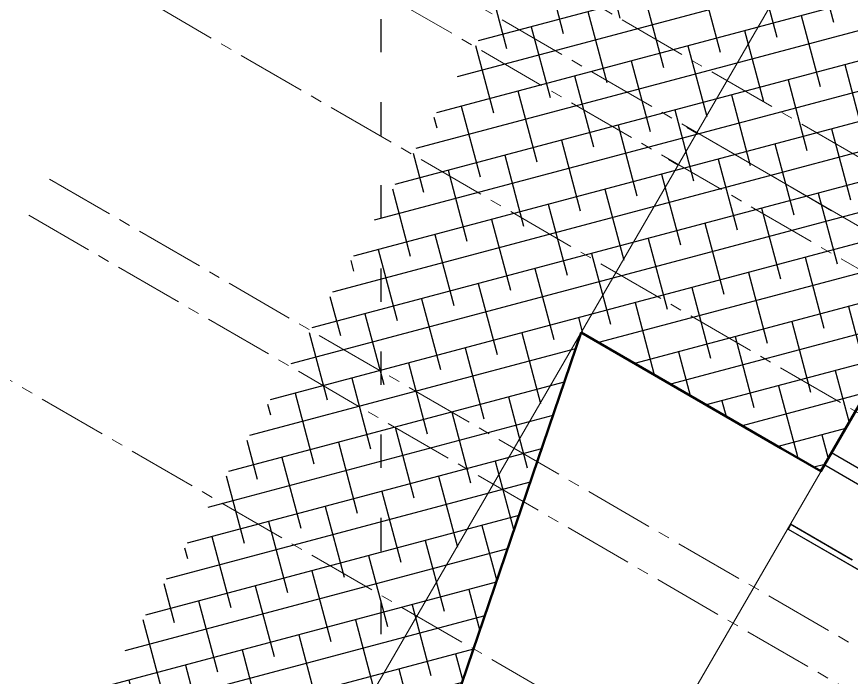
# Model space of a CAD drawing. Header units: millimetres. Extents: x 1373 to 40779, y 1939 to 6439.
# Drawn here: x 4244.8 to 4470.7, y 2753.3 to 2932.1 of the extents above; entities that cross this region are included whole.
import ezdxf

# ---------------------------------------------------------------- set-up
doc = ezdxf.new("R2010")
doc.units = ezdxf.units.MM
for name, pattern in [('ACAD_ISO03W100', [30, 12, -18]), ('DASHDOTX2', [50.8, 25.4, -12.7, 0, -12.7]), ('IMPORT-CENTER2', [112.5, 75, -12.5, 12.5, -12.5])]:
    doc.linetypes.add(name, pattern=pattern)
for name, color, linetype, lineweight in [('A-DETL', 6, 'Continuous', 30), ('A-FLOR', 192, 'Continuous', 30), ('A-GLAZ', 151, 'Continuous', 18), ('A-WALL', 20, 'Continuous', 9), ('HESAPLAMALAR', 2, 'Continuous', 30), ('kest', 4, 'DASHDOTX2', 50), ('S-GRID', 252, 'IMPORT-CENTER2', 5)]:
    doc.layers.add(name, color=color, linetype=linetype, lineweight=lineweight)

# ---------------------------------------------------------------- blocks, each defined once
blk = doc.blocks.new('A$Cc8751f80')
at = {"linetype": 'ACAD_ISO03W100', "ltscale": 3, "elevation": 20236.31}
blk.add_lwpolyline([(4428.69, 0), (0, 0), (0, 4561.66), (4428.69, 4561.66)], close=True, dxfattribs=at)
blk = doc.blocks.new('A$C1f4491a2')
at = {"layer": 'A-DETL', "lineweight": 25}
h = blk.add_hatch(dxfattribs=at)
h.set_pattern_fill('ANSI38', color=8, scale=10)
h.set_pattern_definition([(45, (-33470.303, -2688.517), (-22.45064, 22.45064), []), (135, (-33470.303, -2688.517), (-67.35192, 22.45064), [79.375, -47.625])])
h.paths.add_polyline_path([(0, 837.24), (0, 332.43), (3291.48, 332.43), (3291.48, 887.24), (1521.58, 887.24), (1521.58, 587.24), (270.32, 837.24)])
at = {"layer": 'A-FLOR', "color": 1, "lineweight": 20}
for p, q in [((1730.97, 587.24), (1730.97, 575.24)), ((1770.93, 587.24), (1770.93, 575.24))]:
    blk.add_line(p, q, dxfattribs=at)
at = {"layer": 'A-GLAZ'}
for p, q in [((1449.32, 888.24), (1449.32, 1113.24)), ((1449.93, 1113.24), (1449.93, 888.24)), ((1455.36, 887.24), (1455.36, 964.82)), ((1455.69, 964.88), (1455.69, 887.24)), ((1449.93, 888.24), (1449.32, 888.24)), ((1449.93, 888.24), (1455.36, 888.24))]:
    blk.add_line(p, q, dxfattribs=at)
at = {"layer": 'A-WALL'}
for p, q in [((3108.69, 887.24), (686.58, 887.24)), ((1771.71, 887.24), (1771.71, 587.24)), ((686.58, 587.24), (3108.69, 587.24))]:
    blk.add_line(p, q, dxfattribs=at)
at = {"layer": 'HESAPLAMALAR', "color": 8}
blk.add_lwpolyline([(1529.85, 887.24), (1529.85, 977.24), (1544.85, 977.24), (1544.85, 887.24)], dxfattribs=at)
at = {"layer": 'kest', "color": 3, "linetype": 'ByBlock'}
blk.add_line((1521.58, 587.24), (271.58, 837.24), dxfattribs=at)
blk.add_lwpolyline([(1521.58, 587.24), (1521.58, 837.24), (1521.58, 887.24), (3291.48, 887.24)], dxfattribs=at)
at = {"layer": 'S-GRID', "lineweight": 18}
for p, q in [((1166.65, 5.9), (1166.65, 2914.48)), ((1331.65, 5.9), (1331.65, 2914.48)), ((1376.65, 5.9), (1376.65, 2914.48)), ((1596.65, 5.9), (1596.65, 2914.48)), ((1731.58, 3.57), (1731.58, 2914.48)), ((1771.65, 5.9), (1771.65, 2914.48)), ((1836.65, 5.9), (1836.65, 2914.48))]:
    blk.add_line(p, q, dxfattribs=at)

msp = doc.modelspace()

# ---------------------------------------------------------------- block references
at = {"color": 4, "xscale": 0.25, "yscale": 0.25, "zscale": 0.25}
msp.add_blockref('A$Cc8751f80', (3236.17, 2578.53), dxfattribs=at)
at = {"layer": 'HESAPLAMALAR', "color": 4, "xscale": -0.25, "yscale": 0.25, "zscale": 0.25, "rotation": 239.9151996206696}
msp.add_blockref('A$C1f4491a2', (4079.85, 2591.06), dxfattribs=at)

doc.saveas('drawing.dxf')
